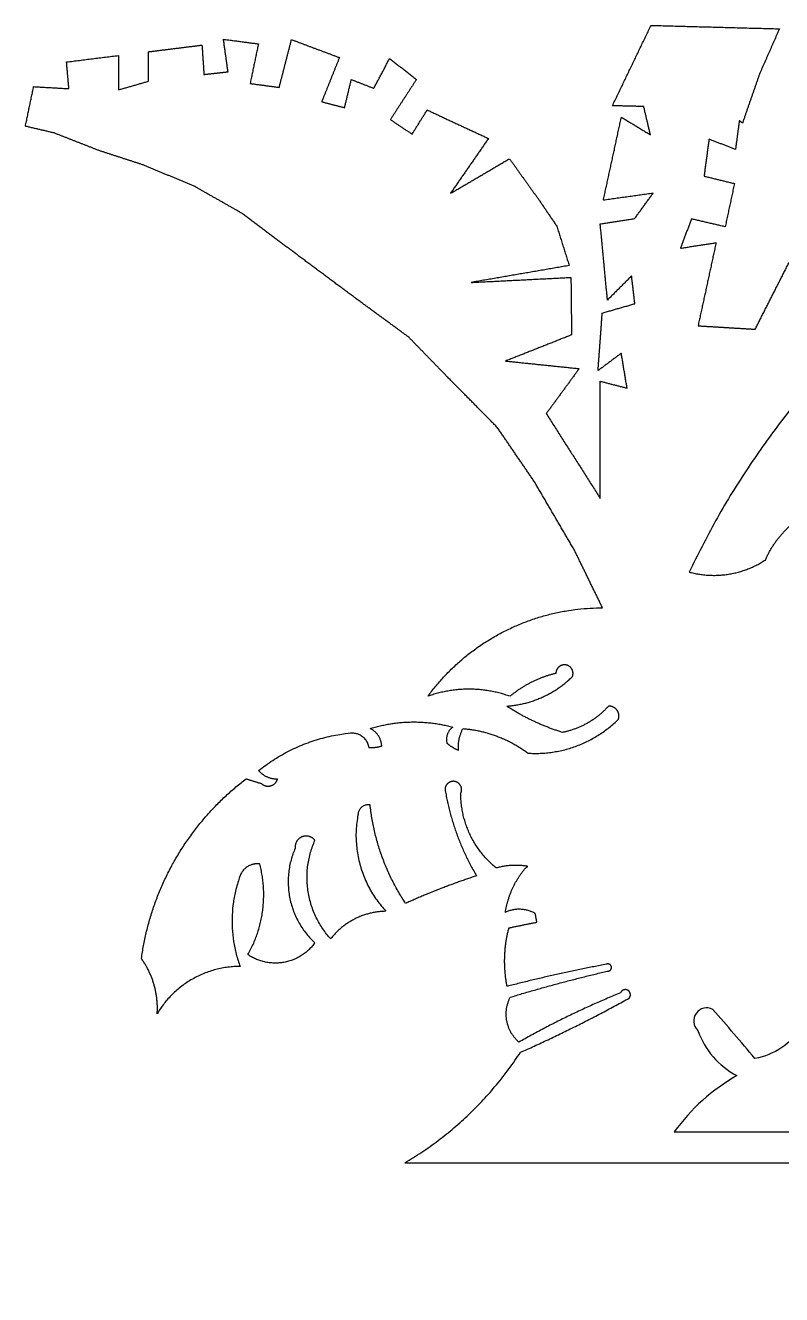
# Model space of a CAD drawing. Header units: millimetres. Extents: x 351 to 3123, y -188 to 617.
# Drawn here: x 711 to 768.4, y 65 to 161.3 of the extents above; entities that cross this region are included whole.
import ezdxf

# ---------------------------------------------------------------- set-up
doc = ezdxf.new("R2010")
doc.units = ezdxf.units.MM
doc.header["$LTSCALE"] = 25.4
doc.layers.add('cut_through', color=3, linetype='Continuous')

msp = doc.modelspace()

# ---------------------------------------------------------------- linework, layer by layer
at = {"layer": 'cut_through'}
msp.add_lwpolyline([(783.558, 80.768, -0.226855), (780.461, 84.83, -0.132391), (785.687, 85.991, 1), (785.3, 86.765, 0.320299), (779.687, 84.83, -0.12156), (777.364, 87.345, -0.245976), (782.397, 90.247, 0.580277), (781.235, 91.021, 0.3681), (776.976, 87.732, -0.214449), (774.266, 91.021, -0.199952), (778.719, 93.536, 0.236203), (778.525, 94.503, 0.481629), (773.298, 90.634, -0.297037), (771.944, 91.264), (769.265, 90.46, -0.018092), (770.49, 89.631, -0.4525), (766.358, 82.937, 0.005672), (763.174, 86.661, 0.867217), (762.031, 85.062, 0.189415), (765.003, 81.634, 0.108302), (760.248, 77.356), (788.464, 77.356, 0.273673), (784.526, 79.8, -0.080156), (786.075, 82.702, 0.480434)], format="xyb", close=True, dxfattribs=at)
msp.add_lwpolyline([(739.805, 75.011), (774.805, 75.011), (774.805, 65.011), (784.805, 65.011), (784.805, 75.011), (794.805, 75.011), (794.805, 65.011), (804.805, 65.011), (804.805, 75.011), (814.805, 75.011), (814.805, 65.011), (824.805, 65.011), (824.805, 75.011), (834.805, 75.011), (834.805, 65.011), (844.805, 65.011), (844.805, 75.011), (854.805, 75.011), (854.805, 65.011), (864.805, 65.011)], dxfattribs=at)
for points in [[(755.559, 155.233), (757.022, 158.282), (758.486, 161.332)], [(758.486, 161.332), (763.356, 161.202), (768.227, 161.073)], [(768.227, 161.073), (767.47, 159.357), (766.713, 157.64)], [(726.391, 157.808), (726.218, 159.044), (726.046, 160.28)], [(726.046, 160.28), (727.37, 160.104), (728.694, 159.928)], [(728.694, 159.928), (728.382, 158.425), (728.069, 156.922)], [(730.276, 156.628), (730.742, 158.441), (731.208, 160.255)], [(731.208, 160.255), (733.026, 159.571), (734.844, 158.888)], [(714.139, 158.557), (716.11, 158.802), (718.081, 159.048)], [(718.081, 159.048), (718.081, 157.745), (718.081, 156.443)], [(720.352, 159.33), (722.384, 159.583), (724.415, 159.836)], [(720.352, 157.092), (720.352, 158.211), (720.352, 159.33)], [(724.415, 159.836), (724.491, 158.722), (724.568, 157.609)], [(714.322, 156.53), (714.23, 157.544), (714.139, 158.557)], [(734.844, 158.888), (734.171, 157.212), (733.499, 155.537)], [(737.452, 156.555), (738.053, 157.688), (738.653, 158.822)], [(738.653, 158.822), (739.669, 158.024), (740.686, 157.227)], [(718.081, 156.443), (719.216, 156.767), (720.352, 157.092)], [(724.568, 157.609), (725.479, 157.708), (726.391, 157.808)], [(735.235, 155.085), (735.49, 156.154), (735.745, 157.223)], [(735.745, 157.223), (736.599, 156.889), (737.452, 156.555)], [(740.686, 157.227), (739.697, 155.704), (738.708, 154.181)], [(766.713, 157.64), (766.068, 155.78), (765.424, 153.919)], [(711.018, 153.678), (711.331, 155.18), (711.643, 156.683)], [(711.643, 156.683), (712.983, 156.607), (714.322, 156.53)], [(728.069, 156.922), (729.172, 156.775), (730.276, 156.628)], [(733.499, 155.537), (734.367, 155.311), (735.235, 155.085)], [(757.93, 155.176), (756.745, 155.205), (755.559, 155.233)], [(758.437, 153.032), (758.183, 154.104), (757.93, 155.176)], [(738.708, 154.181), (739.533, 153.63), (740.358, 153.079)], [(740.358, 153.079), (740.929, 153.995), (741.501, 154.912)], [(741.501, 154.912), (743.827, 153.83), (746.153, 152.748)], [(754.868, 148.057), (755.552, 151.21), (756.236, 154.364)], [(756.236, 154.364), (757.336, 153.698), (758.437, 153.032)], [(713.196, 153.167), (712.107, 153.422), (711.018, 153.678)], [(716.611, 151.829), (714.904, 152.498), (713.196, 153.167)], [(765.184, 154.101), (765.038, 153.007), (764.893, 151.913)], [(765.424, 153.919), (765.304, 154.01), (765.184, 154.101)], [(746.153, 152.748), (744.708, 150.663), (743.263, 148.577)], [(762.884, 152.699), (762.697, 151.297), (762.51, 149.894)], [(764.893, 151.913), (763.888, 152.306), (762.884, 152.699)], [(720.055, 150.709), (718.333, 151.269), (716.611, 151.829)], [(723.883, 149.096), (721.969, 149.902), (720.055, 150.709)], [(743.263, 148.577), (745.504, 149.895), (747.745, 151.212)], [(747.745, 151.212), (748.881, 149.627), (750.017, 148.041)], [(762.51, 149.894), (763.661, 149.611), (764.813, 149.328)], [(764.813, 149.328), (764.462, 147.687), (764.111, 146.047)], [(727.432, 147.079), (725.657, 148.087), (723.883, 149.096)], [(758.638, 148.593), (756.753, 148.325), (754.868, 148.057)], [(757.242, 146.67), (757.94, 147.631), (758.638, 148.593)], [(750.017, 148.041), (750.674, 147.071), (751.331, 146.101)], [(731.719, 143.86), (729.575, 145.469), (727.432, 147.079)], [(754.63, 146.272), (755.936, 146.471), (757.242, 146.67)], [(761.549, 146.648), (761.137, 145.535), (760.724, 144.422)], [(764.111, 146.047), (762.83, 146.347), (761.549, 146.648)], [(751.331, 146.101), (751.805, 144.604), (752.279, 143.107)], [(755.18, 140.488), (754.905, 143.38), (754.63, 146.272)], [(760.724, 144.422), (762.073, 144.631), (763.422, 144.841)], [(763.422, 144.841), (762.738, 141.687), (762.054, 138.534)], [(736.419, 140.366), (734.069, 142.113), (731.719, 143.86)], [(752.279, 143.107), (748.561, 142.465), (744.842, 141.824)], [(766.386, 138.272), (767.68, 140.821), (768.974, 143.371)], [(744.842, 141.824), (748.625, 142.015), (752.409, 142.206)], [(752.409, 142.206), (752.432, 140.024), (752.456, 137.842)], [(757.01, 142.321), (756.095, 141.404), (755.18, 140.488)], [(757.257, 140.211), (757.133, 141.266), (757.01, 142.321)], [(740.102, 137.669), (738.26, 139.017), (736.419, 140.366)], [(754.785, 139.502), (756.021, 139.857), (757.257, 140.211)], [(754.467, 135.132), (754.626, 137.317), (754.785, 139.502)], [(752.456, 137.842), (749.954, 136.851), (747.451, 135.861)], [(762.054, 138.534), (764.22, 138.403), (766.386, 138.272)], [(743.065, 134.626), (741.583, 136.147), (740.102, 137.669)], [(747.451, 135.861), (750.243, 135.572), (753.034, 135.284)], [(756.228, 136.455), (755.348, 135.793), (754.467, 135.132)], [(756.667, 133.801), (756.448, 135.128), (756.228, 136.455)], [(753.034, 135.284), (751.784, 133.576), (750.535, 131.868)], [(746.824, 130.816), (744.945, 132.721), (743.065, 134.626)], [(754.635, 125.44), (754.63, 129.886), (754.625, 134.332)], [(754.625, 134.332), (755.646, 134.066), (756.667, 133.801)], [(750.535, 131.868), (752.585, 128.654), (754.635, 125.44)], [(749.643, 126.69), (748.234, 128.753), (746.824, 130.816)], [(752.671, 121.51), (751.157, 124.1), (749.643, 126.69)], [(754.805, 117.133), (753.738, 119.322), (752.671, 121.51)], [(727.766, 104.155), (728.349, 103.974), (728.932, 103.793)], [(749.827, 93.265), (749.765, 93.598), (749.703, 93.93)]]:
    msp.add_open_spline(points, degree=2, dxfattribs=at)
for points, weights in [([(820.406, 156.116), (779.082, 157.201), (761.377, 119.845)], [1, 0.837981863642, 1]), ([(767.158, 120.76), (768.043, 122.775), (769.862, 124.013)], [1, 0.96113909883, 1]), ([(761.377, 119.845), (764.473, 119.007), (767.158, 120.76)], [1, 0.912578146252, 1]), ([(741.551, 110.416), (746.475, 117.135), (754.805, 117.133)], [1, 0.891880097183, 1]), ([(747.533, 109.669), (750.438, 109.872), (752.518, 111.91)], [1, 0.938384135608, 1]), ([(751.271, 112.159), (749.323, 111.695), (747.782, 110.416)], [1, 0.973860854078, 1]), ([(747.782, 110.416), (744.666, 111.528), (741.551, 110.416)], [1, 0.941813912037, 1]), ([(751.77, 107.676), (749.512, 108.377), (747.533, 109.669)], [1, 0.990412206529, 1]), ([(755.259, 109.669), (753.847, 108.091), (751.77, 107.676)], [1, 0.948718985454, 1]), ([(737.176, 107.968), (740.293, 108.932), (743.442, 108.077)], [1, 0.96038234694, 1]), ([(738.056, 106.649), (738.009, 107.57), (737.176, 107.968)], [1, 0.859052938957, 1]), ([(743.442, 108.077), (742.819, 107.62), (743.002, 106.869)], [1, 0.831885930132, 1]), ([(743.882, 106.32), (743.809, 107.191), (744.211, 107.968)], [1, 0.960781252835, 1]), ([(744.211, 107.968), (746.953, 107.744), (749.158, 106.1)], [1, 0.96113909883, 1]), ([(749.158, 106.1), (753.159, 105.852), (756.007, 108.672)], [1, 0.912578146252, 1]), ([(737.067, 106.539), (737.572, 106.495), (738.056, 106.649)], [1, 0.980605089731, 1]), ([(743.002, 106.869), (743.392, 106.514), (743.882, 106.32)], [1, 0.983881313574, 1]), ([(719.825, 90.515), (720.977, 98.976), (727.766, 104.155)], [1, 0.924149134064, 1]), ([(730.141, 104.123), (729.273, 104.119), (728.712, 104.782)], [1, 0.906230928441, 1]), ([(742.855, 103.368), (743.435, 99.855), (745.248, 96.792)], [1, 0.982856548122, 1]), ([(746.743, 97.39), (744.039, 99.585), (744.052, 103.069)], [1, 0.902044178686, 1]), ([(739.864, 94.7), (737.607, 98.108), (737.173, 102.172)], [1, 0.97149202362, 1]), ([(734.182, 92.01), (731.147, 95.356), (732.985, 99.482)], [1, 0.83767517328, 1]), ([(731.49, 98.884), (729.674, 94.763), (732.985, 91.711)], [1, 0.813558535917, 1]), ([(727.901, 90.814), (729.751, 94.068), (728.798, 97.689)], [1, 0.926001266496, 1]), ([(749.15, 97.511), (747.933, 97.717), (746.743, 97.39)], [1, 0.976303620091, 1]), ([(747.437, 94.022), (747.717, 95.889), (748.927, 97.339)], [1, 0.962819831366, 1]), ([(748.927, 97.339), (749.019, 97.45), (749.15, 97.511)], [1, 0.9756969204, 1]), ([(745.248, 96.792), (742.497, 95.897), (739.864, 94.7)], [1, 0.998427078242, 1]), ([(738.369, 94.102), (735.771, 94.066), (734.182, 92.01)], [1, 0.900622610219, 1]), ([(749.703, 93.93), (748.594, 94.565), (747.437, 94.022)], [1, 0.887282994891, 1]), ([(747.566, 88.402), (747.129, 90.637), (747.702, 92.841)], [1, 0.975050001552, 1]), ([(747.702, 92.841), (748.762, 93.069), (749.827, 93.265)], [1, 0.999888381609, 1]), ([(732.985, 91.711), (730.882, 88.773), (727.901, 90.814)], [1, 0.714526041551, 1]), ([(721.022, 86.331), (721.162, 88.634), (719.825, 90.515)], [1, 0.942931637525, 1]), ([(727.303, 89.917), (723.142, 89.91), (721.022, 86.331)], [1, 0.869214016168, 1]), ([(755.091, 90.078), (751.3, 89.37), (747.566, 88.402)], [1, 0.999406824105, 1]), ([(747.804, 87.578), (751.459, 88.691), (755.18, 89.559)], [1, 0.999445508975, 1]), ([(756.17, 87.908), (752.192, 86.297), (748.465, 84.168)], [1, 0.997751167256, 1]), ([(748.465, 84.168), (746.804, 85.616), (747.804, 87.578)], [1, 0.788354432442, 1]), ([(748.575, 83.398), (752.794, 85.27), (756.827, 87.515)], [1, 0.998976687296, 1]), ([(739.805, 75.011), (745.174, 78.176), (748.575, 83.398)], [1, 0.973580657045, 1])]:
    msp.add_rational_spline(points, weights, degree=2, dxfattribs=at)
for points, weights, knots in [([(752.518, 111.91), (752.684, 112.31), (752.378, 112.617), (752.072, 112.924), (751.672, 112.758), (751.271, 112.593), (751.271, 112.159)], [1, 0.831298378529, 1, 0.831298378529, 1, 0.831298378529, 1], [48.997015, 48.997015, 48.997015, 50.175729, 50.175729, 51.354442, 51.354442, 52.533156, 52.533156, 52.533156]), ([(756.007, 108.672), (756.14, 109.05), (755.9, 109.371), (755.659, 109.691), (755.259, 109.669)], [1, 0.881606125516, 1, 0.881606125516, 1], [45.404655, 45.404655, 45.404655, 46.387739, 46.387739, 47.370823, 47.370823, 47.370823]), ([(728.712, 104.782), (731.76, 107.216), (735.638, 107.638), (736.878, 107.773), (737.067, 106.539)], [1, 0.960256277132, 1, 0.722289064578, 1], [37.777314, 37.777314, 37.777314, 38.343069, 38.343069, 39.870449, 39.870449, 39.870449]), ([(728.932, 103.793), (729.234, 103.517), (729.628, 103.625), (730.022, 103.732), (730.141, 104.123)], [1, 0.875826177799, 1, 0.875826177799, 1], [34.889681, 34.889681, 34.889681, 35.896983, 35.896983, 36.904286, 36.904286, 36.904286]), ([(744.052, 103.069), (744.231, 103.449), (743.949, 103.76), (743.667, 104.071), (743.271, 103.929), (742.875, 103.788), (742.855, 103.368)], [1, 0.831390435437, 1, 0.831390435437, 1, 0.831390435437, 1], [14.093744, 14.093744, 14.093744, 15.272127, 15.272127, 16.450509, 16.450509, 17.628891, 17.628891, 17.628891]), ([(737.173, 102.172), (736.427, 102.319), (736.275, 101.574), (735.405, 97.301), (738.369, 94.102)], [1, 0.709388586913, 1, 0.889707430463, 1], [18.590649, 18.590649, 18.590649, 20.154981, 20.154981, 21.103166, 21.103166, 21.103166]), ([(732.985, 99.482), (732.601, 99.991), (732.009, 99.754), (731.418, 99.517), (731.49, 98.884)], [1, 0.794855281198, 1, 0.794855281198, 1], [23.157926, 23.157926, 23.157926, 24.461981, 24.461981, 25.766035, 25.766035, 25.766035]), ([(728.798, 97.689), (727.688, 97.845), (727.303, 96.792), (726.047, 93.355), (727.303, 89.917)], [1, 0.777327503, 1, 0.939281245208, 1], [29.33107, 29.33107, 29.33107, 30.69185, 30.69185, 31.392383, 31.392383, 31.392383]), ([(755.18, 89.559), (755.373, 89.537), (755.458, 89.712), (755.542, 89.888), (755.404, 90.025), (755.266, 90.163), (755.091, 90.078)], [1, 0.815341570767, 1, 0.815341570767, 1, 0.815341570767, 1], [5.565845, 5.565845, 5.565845, 6.8008, 6.8008, 8.035755, 8.035755, 9.270709, 9.270709, 9.270709]), ([(756.827, 87.515), (756.994, 87.708), (756.883, 87.938), (756.772, 88.168), (756.517, 88.157), (756.262, 88.147), (756.17, 87.908)], [1, 0.835684288859, 1, 0.835684288859, 1, 0.835684288859, 1], [0.551239, 0.551239, 0.551239, 1.714076, 1.714076, 2.876914, 2.876914, 4.039751, 4.039751, 4.039751])]:
    msp.add_rational_spline(points, weights, degree=2, knots=knots, dxfattribs=at)

doc.saveas('drawing.dxf')
